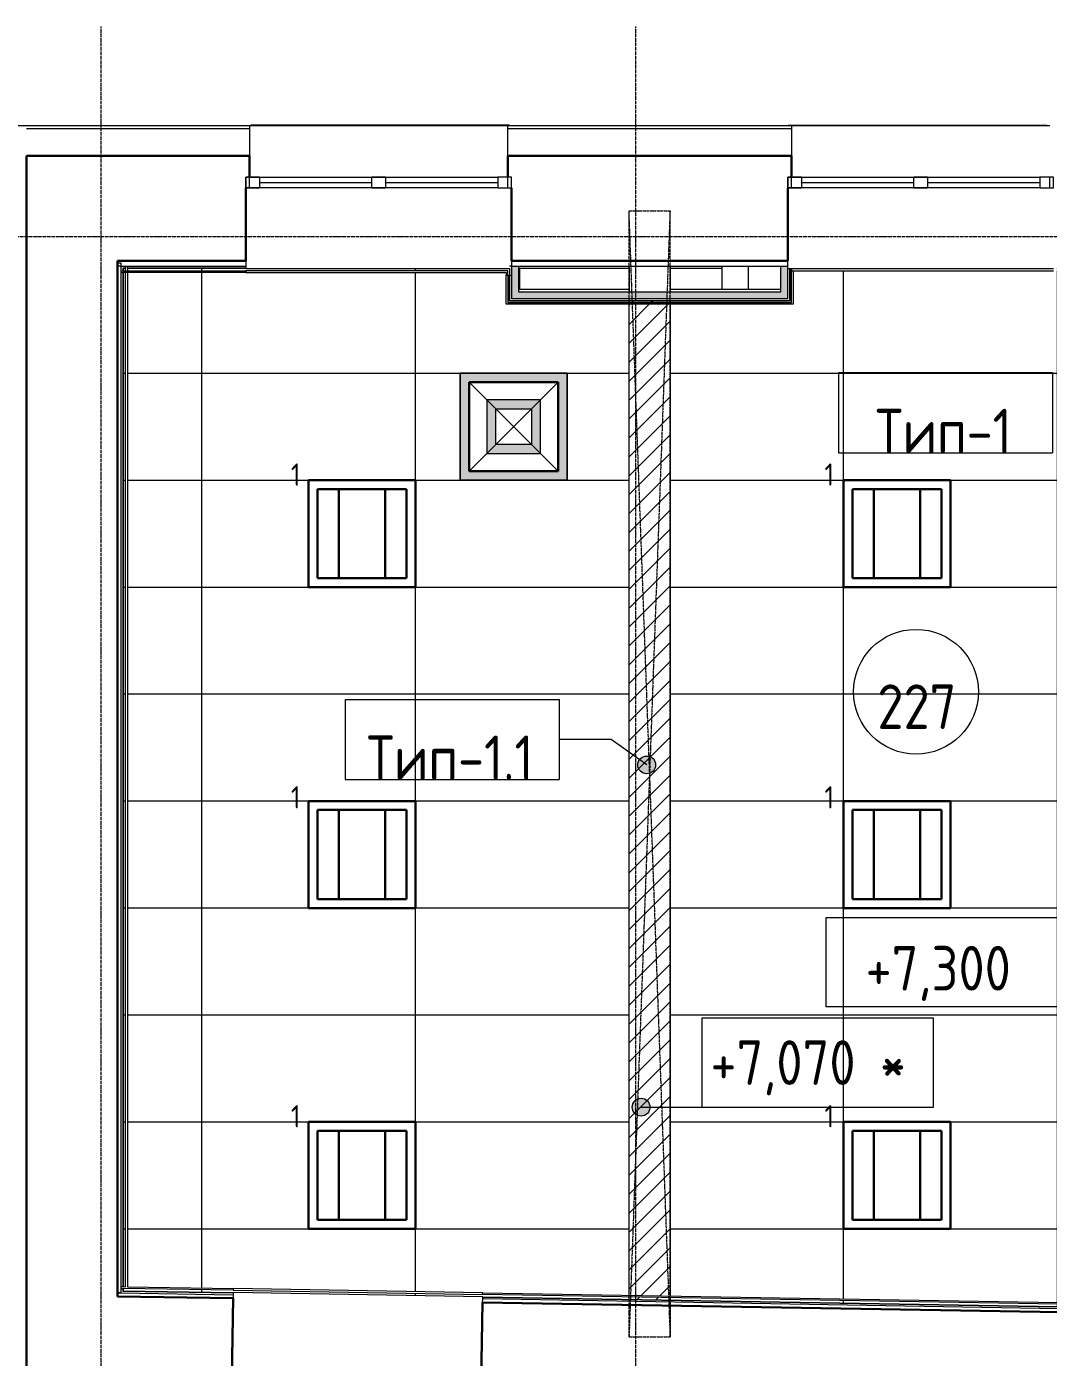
# Model space of a CAD drawing. Header units: millimetres. Extents: x -10474 to 67905, y -3824 to 44223.
# Drawn here: x 45432 to 51162, y 36758 to 44223 of the extents above; entities that cross this region are included whole.
import ezdxf

# ---------------------------------------------------------------- set-up
doc = ezdxf.new("R2010")
doc.units = ezdxf.units.MM
for name, pattern in [('ADSK_Линия сетки', [25, 20, -2.5, 0, -2.5]), ('ADSK_Штрих_ш3 п1_5', [4.5, 3, -1.5]), ('ADSK_Штрихпунктирная 2 точки_ш15 п1_5 п1_5 п1_5', [19.5, 15, -1.5, 0, -1.5, 0, -1.5])]:
    doc.linetypes.add(name, pattern=pattern)
for name, color, linetype, lineweight in [('_ Окна', 7, 'Continuous', 9), ('Аннотация', 7, 'Continuous', 20), ('Каркас', 7, 'Continuous', 18), ('Марки', 7, 'Continuous', 20), ('Марки помещений', 7, 'Continuous', 20), ('Окна', 7, 'Continuous', 9), ('Оси', 7, 'Continuous', 9), ('Отметки', 7, 'Continuous', 9), ('Перекрытие', 7, 'Continuous', 18), ('Потолки', 7, 'Continuous', 9), ('Потолки штриховка', 7, 'Continuous', 9), ('Стены внутренние', 7, 'Continuous', 18), ('Стены наружные', 7, 'Continuous', 18), ('Стены несущие', 7, 'Continuous', 30), ('Стены отделка', 7, 'Continuous', 30), ('Стены штриховка', 7, 'Continuous', 9), ('Узлы', 7, 'Continuous', 18)]:
    doc.layers.add(name, color=color, linetype=linetype, lineweight=lineweight)
doc.layers.add('Линии', color=7, linetype='Continuous', lineweight=9, true_color=0x00a600)
doc.styles.add('GOST Common_1', font='GOST_Common.ttf', dxfattribs={"width": 0.9, "height": 250})
doc.styles.add('GOST Common_2', font='GOST_Common.ttf', dxfattribs={"width": 0.9, "height": 250})
doc.styles.add('GOST Common_4', font='GOST_Common.ttf', dxfattribs={"width": 0.9, "height": 125})
doc.styles.add('GOST Common_B', font='', dxfattribs={"width": 0.9, "height": 250})
doc.styles.get('GOST Common_B').set_extended_font_data('GOST Common', bold=True)

# ---------------------------------------------------------------- blocks, each defined once
blk = doc.blocks.new('окна_rehau_двупольное_2_фрамуги - 1490х2400 и 2410 _нов_ ок8-2138714-План потолков 2-го этажа')
at = {"layer": '_ Окна', "lineweight": 18}
for p, q in [((-745, 115), (-745, 175)), ((-745, 175), (-669, 175)), ((-669, 175), (-669, 115)), ((-38, 115), (-38, 175)), ((-38, 175), (38, 175)), ((38, 175), (38, 115)), ((669, 175), (669, 115)), ((745, 175), (669, 175)), ((745, 115), (745, 175)), ((-669, 115), (-745, 115)), ((38, 115), (-38, 115)), ((669, 115), (745, 115))]:
    blk.add_line(p, q, dxfattribs=at)
at = {"layer": '_ Окна'}
for p, q in [((-725, 115), (-725, 175)), ((725, 115), (725, 175)), ((-669, 145), (-38, 145)), ((38, 145), (669, 145))]:
    blk.add_line(p, q, dxfattribs=at)
at = {"layer": 'Окна'}
for p, q in [((-745, 175), (-745, 115)), ((-669, 175), (-745, 175)), ((-669, 175), (-38, 175)), ((38, 175), (-38, 175)), ((38, 175), (669, 175)), ((745, 175), (669, 175)), ((745, 115), (745, 175)), ((-745, 115), (-669, 115)), ((-38, 115), (-669, 115)), ((-38, 115), (38, 115)), ((669, 115), (38, 115)), ((669, 115), (745, 115))]:
    blk.add_line(p, q, dxfattribs=at)
blk = doc.blocks.new('ADSK_Марка_Помещение_ОдноЗначение - Номер-159740-План потолков 2-го этажа')
at = {"layer": 'Марки помещений'}
blk.add_circle((0, 0), 3.5, dxfattribs=at)
blk = doc.blocks.new('Высотные отметки - Рамка-12095-План потолков 2-го этажа')
at = {"layer": 'Аннотация'}
for p, q in [((-6.5, 0), (-6.5, 5)), ((-6.5, 5), (6.5, 5)), ((6.5, 5), (6.5, 0)), ((6.5, 0), (-6.5, 0))]:
    blk.add_line(p, q, dxfattribs=at)
blk = doc.blocks.new('ADSK_Марка_Потолок - ADSK_Марка и Смещение от уровня-155896-План потолков 2-го этажа')
at = {"layer": 'Марки'}
for p, q in [((-6, 4.5), (-6, 0)), ((-6, 4.5), (6, 4.5)), ((6, 4.5), (6, 0)), ((-6, 0), (6, 0))]:
    blk.add_line(p, q, dxfattribs=at)

msp = doc.modelspace()

# ---------------------------------------------------------------- hatches: boundary and pattern name
at = {"layer": 'Марки'}
h = msp.add_hatch(color=256, dxfattribs=at)
edge = h.paths.add_edge_path()
edge.add_arc((48909.727, 40081.455), 50, 0, 360)
at = {"layer": 'Отметки'}
h = msp.add_hatch(color=256, dxfattribs=at)
edge = h.paths.add_edge_path()
edge.add_arc((48878.109, 38161.802), 50, 0, 360)
at = {"layer": 'Потолки штриховка', "lineweight": 18}
h = msp.add_hatch(dxfattribs=at)
h.set_pattern_fill('FP_24', color=256, style=0, pattern_type=2)
h.set_pattern_definition([(0, (51213.2, 39878.8), (0, -600), []), (270, (51213.2, 39878.8), (-1200, -7e-14), [])])
h.paths.add_polyline_path([(54846.46, 36969.766), (54845.779, 36975.913), (54840.567, 36975.821), (54840.567, 36969.866)])
h.paths.add_polyline_path([(54828.567, 36982.071), (54828.567, 39182.228), (54815.567, 40789.604), (54815.567, 36995.292), (52130.844, 37040.7), (52130.844, 37027.698), (54824.931, 36982.132)])
h.paths.add_polyline_path([(54805.567, 37005.463), (54805.452, 42040.19), (54800.314, 42665.549), (54181.355, 42665.549), (54181.355, 42853.805), (52130.844, 42853.805), (52130.844, 37050.701), (54794.963, 37005.642)])
h.paths.add_polyline_path([(51900.844, 37031.588), (51900.844, 37044.59), (49040.457, 37092.968), (49040.457, 37079.966), (51897.815, 37031.639)])
h.paths.add_polyline_path([(51900.844, 37054.591), (51900.844, 42853.805), (49731.355, 42853.805), (49731.355, 42665.549), (49040.457, 42665.549), (49040.457, 37102.969), (51888.835, 37054.794)])
h.paths.add_polyline_path([(48810.457, 37083.856), (48810.457, 37096.858), (45973.854, 37144.834), (45973.854, 37131.832), (48809.047, 37083.88)])
h.paths.add_polyline_path([(48810.457, 37106.859), (48810.457, 42665.549), (48121.357, 42665.549), (48121.357, 42843.805), (45996.854, 42843.805), (45996.854, 37154.447), (48806.346, 37106.929)])
h.paths.add_polyline_path([(45971.854, 37129.866), (45973.854, 37131.832), (45971.854, 37131.832), (45971.854, 37130.035)])
h.paths.add_polyline_path([(45986.854, 37154.616), (45986.854, 42843.805), (45973.854, 42843.805), (45973.854, 37154.836), (45975.51, 37154.808)])
h.paths.add_polyline_path([(54840.567, 37564.313), (54841.652, 37564.322), (54840.567, 37564.322)])
h.paths.add_polyline_path([(54191.355, 42675.549), (54800.314, 42675.549), (54800.249, 42683.549), (54201.355, 42683.549), (54201.355, 42685.549), (54199.355, 42685.549), (54199.355, 42866.805), (52130.844, 42866.805), (52130.844, 42863.805), (54191.355, 42863.805), (54191.355, 42683.549)])
h.paths.add_polyline_path([(48131.357, 42675.549), (48810.457, 42675.549), (48810.457, 42683.549), (48141.357, 42683.549), (48141.357, 42685.549), (48139.357, 42685.551), (48139.357, 42866.805), (45996.854, 42866.036), (45996.854, 42853.805), (48131.357, 42853.805), (48131.357, 42683.549)])
h.paths.add_polyline_path([(49709.111, 42675.549), (49721.355, 42675.549), (49721.355, 42863.805), (51900.844, 42863.805), (51900.844, 42866.805), (49713.355, 42866.805), (49713.355, 42685.549), (49711.355, 42685.549), (49711.355, 42683.549), (49040.457, 42683.549), (49040.457, 42675.549), (49701.355, 42675.549)])
h.paths.add_polyline_path([(45973.854, 42853.805), (45986.854, 42853.805), (45986.854, 42866.805), (45973.854, 42866.805)])
h.paths.add_polyline_path([(45971.854, 42866.805), (45972.713, 42867.946), (45971.854, 42868.014)])
at = {"layer": 'Потолки штриховка', "lineweight": 18, "true_color": 0x787878}
h = msp.add_hatch(dxfattribs=at)
h.set_pattern_fill('FP_52', color=8, style=0, pattern_type=2)
h.set_pattern_definition([(45, (0, 0), (-53.03301, 53.03301), [])])
h.paths.add_polyline_path([(49040.457, 37079.966), (49040.457, 37092.968), (48810.457, 37095.735), (48810.457, 37083.856), (48814.895, 37083.781)])
h.paths.add_polyline_path([(49040.457, 37102.969), (49040.457, 42665.549), (48810.457, 42665.549), (48810.457, 37106.859), (48814.895, 37106.784)])
h.paths.add_polyline_path([(49040.457, 42675.549), (49040.457, 42683.549), (48810.457, 42683.549), (48810.457, 42675.549), (48814.895, 42675.549)])
at = {"layer": 'Стены внутренние'}
for points in [[(48191.357, 42735.549), (48191.357, 42878.805), (48151.357, 42878.786), (48151.357, 42735.549)], [(49701.355, 42735.549), (49701.355, 42878.805), (49661.355, 42878.805), (49661.355, 42735.549)], [(49701.355, 42695.549), (49701.355, 42735.549), (48151.357, 42735.549), (48151.357, 42695.549), (49537.63, 42695.549)]]:
    msp.add_hatch(color=256, dxfattribs=at).paths.add_polyline_path(points)
at = {"layer": 'Узлы', "true_color": 0x939393}
h = msp.add_hatch(color=252, dxfattribs=at)
h.paths.add_polyline_path([(48413.361, 41678.805), (48463.361, 41678.805), (48463.361, 42278.805), (47863.361, 42278.805), (47863.361, 41678.805), (48270.52, 41678.805)])
h.paths.add_polyline_path([(48092.161, 41728.805), (47913.361, 41728.805), (47913.361, 42228.805), (48413.361, 42228.805), (48413.361, 41728.805), (48264.66, 41728.805)])
h.paths.add_polyline_path([(48092.161, 41828.805), (48313.361, 41828.805), (48313.361, 42128.805), (48013.361, 42128.805), (48013.361, 41828.805), (48063.361, 41828.805)])
h.paths.add_polyline_path([(48063.361, 41878.805), (48063.361, 42078.805), (48263.361, 42078.805), (48263.361, 41878.805), (48092.161, 41878.805)])

# ---------------------------------------------------------------- linework, layer by layer
at = {"layer": 'Каркас', "color": 8, "linetype": 'ADSK_Штрих_ш3 п1_5', "lineweight": 9, "true_color": 0x808080}
for p, q in [((48810.457, 42878.805), (48810.457, 42735.549)), ((49040.457, 42878.805), (49040.457, 42735.549)), ((48191.357, 42749.794), (48810.457, 42749.794)), ((49040.457, 42749.794), (49661.355, 42749.794))]:
    msp.add_line(p, q, dxfattribs=at)
at = {"layer": 'Линии', "color": 7, "linetype": 'ADSK_Штрихпунктирная 2 точки_ш15 п1_5 п1_5 п1_5'}
for p, q in [((48810.457, 36872.606), (48810.457, 43188.805)), ((48810.457, 43188.805), (49040.457, 43188.805)), ((49040.457, 43188.805), (48810.457, 36872.606)), ((49042.567, 36872.606), (48810.457, 43188.805)), ((49040.457, 36872.606), (49040.457, 43188.805)), ((49040.457, 37068.888), (49040.457, 36872.606)), ((48810.457, 36887.606), (48810.457, 36872.606)), ((48810.457, 36872.606), (49042.567, 36872.606))]:
    msp.add_line(p, q, dxfattribs=at)
at = {"layer": 'Линии', "color": 7, "lineweight": 18}
for p, q in [((47863.361, 42278.805), (48463.361, 42278.805)), ((47863.361, 41678.805), (47863.361, 42278.805)), ((48463.361, 42278.805), (48463.361, 41678.805)), ((47913.361, 42228.805), (48413.361, 41728.805)), ((48413.361, 42228.805), (47913.361, 41728.805)), ((48463.361, 41678.805), (47863.361, 41678.805))]:
    msp.add_line(p, q, dxfattribs=at)
at = {"layer": 'Линии', "color": 7}
for p, q in [((48463.361, 42278.805), (47863.361, 42278.805)), ((47863.361, 42278.805), (47863.361, 41678.805)), ((48463.361, 41678.805), (48463.361, 42278.805)), ((47913.361, 41728.805), (47913.361, 42228.805)), ((47913.361, 42228.805), (48413.361, 42228.805)), ((48413.361, 42228.805), (48413.361, 41728.805)), ((48013.361, 42128.805), (48013.361, 41828.805)), ((48313.361, 42128.805), (48013.361, 42128.805)), ((48313.361, 41828.805), (48313.361, 42128.805)), ((48063.361, 42078.805), (48263.361, 42078.805)), ((48063.361, 41878.805), (48063.361, 42078.805)), ((48263.361, 42078.805), (48263.361, 41878.805)), ((48263.361, 41878.805), (48063.361, 41878.805)), ((48013.361, 41828.805), (48313.361, 41828.805)), ((47863.361, 41678.805), (48463.361, 41678.805)), ((48413.361, 41728.805), (47913.361, 41728.805))]:
    msp.add_line(p, q, dxfattribs=at)
at = {"layer": 'Линии', "color": 5, "lineweight": 30, "true_color": 0x0000ff}
for p, q in [((48413.361, 42228.805), (47913.361, 42228.805)), ((47913.361, 42228.805), (47913.361, 41728.805)), ((48413.361, 41728.805), (48413.361, 42228.805)), ((47013.207, 41678.805), (47613.207, 41678.805)), ((47013.207, 41078.805), (47013.207, 41678.805)), ((47613.207, 41678.805), (47613.207, 41078.805)), ((47913.361, 41728.805), (48413.361, 41728.805)), ((50013.207, 41678.805), (50613.207, 41678.805)), ((50013.207, 41078.805), (50013.207, 41678.805)), ((50613.207, 41678.805), (50613.207, 41078.805)), ((47563.207, 41628.805), (47063.207, 41628.805)), ((47063.207, 41628.805), (47063.207, 41128.805)), ((47183.207, 41628.805), (47183.207, 41128.805)), ((47443.207, 41628.805), (47443.207, 41128.805)), ((47563.207, 41128.805), (47563.207, 41628.805)), ((50563.207, 41628.805), (50063.207, 41628.805)), ((50063.207, 41628.805), (50063.207, 41128.805)), ((50183.207, 41628.805), (50183.207, 41128.805)), ((50443.207, 41628.805), (50443.207, 41128.805)), ((50563.207, 41128.805), (50563.207, 41628.805)), ((47613.207, 41078.805), (47013.207, 41078.805)), ((47063.207, 41128.805), (47563.207, 41128.805)), ((50613.207, 41078.805), (50013.207, 41078.805)), ((50063.207, 41128.805), (50563.207, 41128.805)), ((50013.207, 39878.805), (50613.207, 39878.805)), ((50013.207, 39278.805), (50013.207, 39878.805)), ((50613.207, 39878.805), (50613.207, 39278.805)), ((50563.207, 39828.805), (50063.207, 39828.805)), ((50063.207, 39828.805), (50063.207, 39328.805)), ((50183.207, 39828.805), (50183.207, 39328.805)), ((50443.207, 39828.805), (50443.207, 39328.805)), ((50563.207, 39328.805), (50563.207, 39828.805)), ((50613.207, 39278.805), (50013.207, 39278.805)), ((50063.207, 39328.805), (50563.207, 39328.805)), ((47013.207, 38078.805), (47613.207, 38078.805)), ((47013.207, 37478.805), (47013.207, 38078.805)), ((47613.207, 38078.805), (47613.207, 37478.805)), ((50013.207, 38078.805), (50613.207, 38078.805)), ((50013.207, 37478.805), (50013.207, 38078.805)), ((50613.207, 38078.805), (50613.207, 37478.805)), ((47563.207, 38028.805), (47063.207, 38028.805)), ((47063.207, 38028.805), (47063.207, 37528.805)), ((47183.207, 38028.805), (47183.207, 37528.805)), ((47443.207, 38028.805), (47443.207, 37528.805)), ((47563.207, 37528.805), (47563.207, 38028.805)), ((50563.207, 38028.805), (50063.207, 38028.805)), ((50063.207, 38028.805), (50063.207, 37528.805)), ((50183.207, 38028.805), (50183.207, 37528.805)), ((50443.207, 38028.805), (50443.207, 37528.805)), ((50563.207, 37528.805), (50563.207, 38028.805)), ((47613.207, 37478.805), (47013.207, 37478.805)), ((47063.207, 37528.805), (47563.207, 37528.805)), ((50613.207, 37478.805), (50013.207, 37478.805)), ((50063.207, 37528.805), (50563.207, 37528.805))]:
    msp.add_line(p, q, dxfattribs=at)
at = {"layer": 'Линии', "color": 1, "lineweight": 30, "true_color": 0xff0000}
for p, q in [((47013.207, 39878.805), (47613.207, 39878.805)), ((47013.207, 39278.805), (47013.207, 39878.805)), ((47613.207, 39878.805), (47613.207, 39278.805)), ((47563.207, 39828.805), (47063.207, 39828.805)), ((47063.207, 39828.805), (47063.207, 39328.805)), ((47183.207, 39828.805), (47183.207, 39328.805)), ((47443.207, 39828.805), (47443.207, 39328.805)), ((47563.207, 39328.805), (47563.207, 39828.805)), ((47613.207, 39278.805), (47013.207, 39278.805)), ((47063.207, 39328.805), (47563.207, 39328.805))]:
    msp.add_line(p, q, dxfattribs=at)
at = {"layer": 'Марки'}
for p, q in [((48711.132, 40224.304), (48418.466, 40224.304)), ((48909.727, 40081.455), (48711.132, 40224.304))]:
    msp.add_line(p, q, dxfattribs=at)
msp.add_circle((48909.727, 40081.455), 50, dxfattribs=at)
at = {"layer": 'Оси', "linetype": 'ADSK_Линия сетки'}
for p, q in [((45849.565, -3024.361), (45849.565, 44222.998)), ((48849.565, -3024.361), (48849.565, 44222.998)), ((-9674.401, 43045), (56004.853, 43045))]:
    msp.add_line(p, q, dxfattribs=at)
at = {"layer": 'Отметки', "lineweight": 20}
for p, q in [((48878.109, 38161.802), (49566.925, 38161.802)), ((49566.925, 38161.802), (49868.047, 38161.802))]:
    msp.add_line(p, q, dxfattribs=at)
at = {"layer": 'Отметки'}
msp.add_circle((48878.109, 38161.802), 50, dxfattribs=at)
at = {"layer": 'Перекрытие'}
msp.add_line((49480.457, 42749.794), (49480.457, 42878.805), dxfattribs=at)
at = {"layer": 'Потолки'}
for p, q in [((48810.457, 42675.549), (48810.457, 42683.549)), ((48810.457, 37106.859), (48810.457, 42665.549)), ((49040.457, 42683.549), (49040.457, 42675.549)), ((49040.457, 42665.549), (49040.457, 37102.969)), ((48810.457, 37083.856), (48810.457, 37096.858)), ((49040.457, 37092.968), (49040.457, 37079.966))]:
    msp.add_line(p, q, dxfattribs=at)
at = {"layer": 'Стены внутренние'}
for p, q in [((48131.357, 42853.805), (46661.357, 42853.805)), ((48131.357, 42828.805), (48131.357, 42853.805)), ((48191.357, 42868.805), (48810.457, 42868.805)), ((48197.734, 42749.794), (48197.734, 42868.805)), ((49040.457, 42868.805), (49330.457, 42868.805)), ((49330.457, 42878.805), (49330.457, 42749.794)), ((51191.355, 42863.805), (49721.355, 42863.805)), ((49721.355, 42863.805), (49721.355, 42853.805)), ((49731.355, 42853.805), (51191.355, 42853.805)), ((46661.357, 42843.805), (48121.357, 42843.805)), ((48121.357, 42843.805), (48121.357, 42828.805)), ((46590.322, 37134.408), (47990.122, 37110.733)), ((47990.291, 37120.731), (46590.491, 37144.406))]:
    msp.add_line(p, q, dxfattribs=at)
at = {"layer": 'Стены наружные'}
for p, q in [((46681.357, 43668.805), (48131.357, 43668.805)), ((48138.734, 43669.805), (46688.734, 43669.805)), ((46688.734, 43668.805), (46688.734, 43669.805)), ((48138.734, 43669.805), (48138.734, 43668.805)), ((49703.58, 43669.805), (51153.581, 43669.805)), ((49703.58, 43669.805), (49703.58, 43668.805)), ((49721.355, 43668.805), (51171.355, 43668.805)), ((51153.581, 43668.805), (51153.581, 43669.805)), ((51153.581, 43669.805), (51153.581, 43668.805)), ((46661.357, 42866.805), (48139.357, 42866.805)), ((48151.357, 42878.805), (48139.357, 42878.805)), ((48139.357, 42866.805), (48139.357, 42828.805)), ((49713.355, 42866.805), (51191.355, 42866.805)), ((47989.902, 37097.734), (46590.102, 37121.41))]:
    msp.add_line(p, q, dxfattribs=at)
at = {"layer": 'Стены несущие'}
for p, q in [((45431.854, 35581.835), (45431.854, 43498.805)), ((46681.357, 43498.805), (45431.854, 43498.805)), ((46681.357, 43498.805), (46681.357, 43378.805)), ((48131.357, 43378.805), (48131.357, 43498.805)), ((48131.357, 43498.805), (49721.355, 43498.805)), ((49721.355, 43498.805), (49721.355, 43378.805)), ((46661.357, 43318.805), (46661.357, 42908.805)), ((48151.357, 42908.805), (48151.357, 43318.805)), ((49701.355, 43318.805), (49701.355, 42908.805)), ((46661.357, 42908.805), (45941.822, 42908.805)), ((45941.854, 42908.805), (45941.854, 37100.369)), ((48151.357, 42908.805), (49701.355, 42908.805)), ((46589.561, 37089.414), (45941.854, 37100.369)), ((46589.561, 37089.414), (46582.121, 36649.477)), ((47981.92, 36625.802), (47989.361, 37065.739)), ((54866.626, 36949.422), (47989.361, 37065.739))]:
    msp.add_line(p, q, dxfattribs=at)
at = {"layer": 'Стены отделка', "lineweight": 9}
for p, q in [((45261.854, 43668.805), (46681.357, 43668.805)), ((46681.357, 43668.805), (46681.357, 43498.805)), ((48131.357, 43668.805), (49721.355, 43668.805)), ((48131.357, 43498.805), (48131.357, 43668.805)), ((49721.355, 43668.805), (49721.355, 43498.805)), ((45941.822, 42878.805), (45941.822, 42908.805)), ((45961.854, 42878.805), (45941.822, 42878.805)), ((45941.854, 42898.429), (45961.854, 42898.429)), ((45961.854, 37120.034), (45961.854, 42898.429)), ((45973.854, 42866.805), (45973.854, 42853.805)), ((45986.854, 42866.805), (45973.854, 42866.805)), ((45973.854, 42853.805), (46661.357, 42853.805)), ((45986.854, 37154.616), (45986.854, 42866.805)), ((45996.854, 42866.805), (45996.854, 37154.447)), ((46661.357, 42866.805), (45996.854, 42866.805)), ((46661.357, 42908.805), (46661.357, 42866.805)), ((46661.357, 42853.805), (46661.357, 42843.805)), ((48151.357, 42908.805), (48151.357, 42908.805)), ((48151.357, 42908.805), (48151.357, 42695.549)), ((48151.357, 42878.805), (49661.355, 42878.805)), ((48191.357, 42878.805), (48191.357, 42735.549)), ((49661.355, 42735.549), (49661.355, 42878.805)), ((49661.355, 42878.805), (49701.355, 42878.805)), ((49701.355, 42695.549), (49701.355, 42908.805)), ((49701.355, 42866.805), (49713.355, 42866.805)), ((49713.355, 42866.805), (49713.355, 42685.549)), ((49721.355, 42675.549), (49721.355, 42853.805)), ((49721.355, 42853.805), (49731.355, 42853.805)), ((49731.355, 42853.805), (49731.355, 42665.549)), ((45973.854, 42843.805), (45973.854, 37154.836)), ((46661.357, 42843.805), (45973.854, 42843.805)), ((48121.357, 42665.549), (48121.357, 42828.805)), ((48121.357, 42828.805), (48131.357, 42828.805)), ((48131.357, 42828.805), (48131.357, 42675.549)), ((48139.357, 42685.549), (48139.357, 42828.805)), ((48139.357, 42828.805), (48151.357, 42828.805)), ((48191.357, 42735.549), (49661.355, 42735.549)), ((49731.355, 42665.549), (48121.357, 42665.549)), ((48131.357, 42675.549), (49721.355, 42675.549)), ((49711.355, 42683.549), (48141.357, 42683.549)), ((49701.355, 42695.549), (48151.357, 42695.549)), ((45961.854, 37120.372), (45941.854, 37120.372)), ((45941.854, 37100.369), (45942.192, 37120.366)), ((45942.192, 37120.366), (45961.854, 37120.034)), ((45973.854, 37154.836), (45986.854, 37154.616)), ((45973.854, 37144.834), (45973.854, 37131.832)), ((46590.322, 37134.408), (45973.854, 37144.834)), ((45973.854, 37131.832), (46590.102, 37121.41)), ((45996.854, 37154.447), (46590.491, 37144.406)), ((46588.9, 37109.428), (46589.899, 37109.411)), ((46589.899, 37109.411), (46589.561, 37089.414)), ((46590.102, 37121.41), (46589.899, 37109.411)), ((46590.491, 37144.406), (46590.322, 37134.408)), ((47990.122, 37110.733), (47990.291, 37120.731)), ((54815.567, 36995.292), (47990.122, 37110.733)), ((47990.291, 37120.731), (54815.567, 37005.294)), ((47989.361, 37065.739), (47989.699, 37085.736)), ((47989.699, 37085.736), (47989.902, 37097.734)), ((47989.902, 37097.734), (54840.567, 36981.868))]:
    msp.add_line(p, q, dxfattribs=at)
at = {"layer": 'Стены штриховка'}
for p, q in [((46681.357, 43648.805), (45431.854, 43648.805)), ((49721.355, 43648.805), (48131.357, 43648.805)), ((45961.854, 42878.805), (46661.357, 42878.805)), ((45961.854, 42853.805), (45973.854, 42853.805)), ((45971.854, 42868.805), (45971.854, 42853.805)), ((45986.854, 42868.805), (45971.854, 42868.805)), ((45986.854, 42878.805), (45986.854, 42866.805)), ((45996.854, 42878.805), (45996.854, 42866.805)), ((46661.357, 42868.805), (45996.854, 42868.805)), ((49711.355, 42866.805), (49711.355, 42683.549)), ((45961.854, 42843.805), (45973.854, 42843.805)), ((45971.854, 42843.805), (45971.854, 37154.869)), ((48141.357, 42683.549), (48141.357, 42828.805)), ((49713.355, 42685.549), (48139.357, 42685.549)), ((48139.357, 42683.549), (48139.357, 42685.549)), ((48141.357, 42683.549), (48139.357, 42683.549)), ((49713.355, 42683.549), (49711.355, 42683.549)), ((49713.355, 42685.549), (49713.355, 42683.549)), ((45961.854, 37155.039), (45973.854, 37154.836)), ((45961.854, 37145.037), (45973.854, 37144.834)), ((45961.854, 37120.034), (46588.9, 37109.428)), ((45971.854, 37144.868), (45971.854, 37129.866)), ((45971.854, 37129.866), (46590.069, 37119.41)), ((47989.699, 37085.736), (47989.699, 37085.736)), ((54840.567, 36969.866), (47989.699, 37085.736)), ((47989.868, 37095.735), (54840.567, 36979.867))]:
    msp.add_line(p, q, dxfattribs=at)

# ---------------------------------------------------------------- block references
at = {"layer": 'Марки', "xscale": 99.99999999999993, "yscale": 99.99999999999993, "zscale": 99.99999999999993}
for p in [(50585.856, 41832.126), (47818.466, 39999.304)]:
    msp.add_blockref('ADSK_Марка_Потолок - ADSK_Марка и Смещение от уровня-155896-План потолков 2-го этажа', p, dxfattribs=at)
at = {"layer": 'Марки помещений', "xscale": 99.99999999999993, "yscale": 99.99999999999993, "zscale": 99.99999999999993}
msp.add_blockref('ADSK_Марка_Помещение_ОдноЗначение - Номер-159740-План потолков 2-го этажа', (50420.01, 40491.766), dxfattribs=at)
at = {"layer": 'Окна'}
for p in [(47406.357, 43203.805), (50446.355, 43203.805)]:
    msp.add_blockref('окна_rehau_двупольное_2_фрамуги - 1490х2400 и 2410 _нов_ ок8-2138714-План потолков 2-го этажа', p, dxfattribs=at)
at = {"layer": 'Отметки', "lineweight": 20, "xscale": 99.99999999999993, "yscale": 99.99999999999993, "zscale": 99.99999999999993}
msp.add_blockref('Высотные отметки - Рамка-12095-План потолков 2-го этажа', (50566.097, 38725.344), dxfattribs=at)
at = {"layer": 'Отметки', "lineweight": 20, "extrusion": (0, 0, -1), "xscale": 99.99999999999993, "yscale": 99.99999999999993, "zscale": 99.99999999999993}
msp.add_blockref('Высотные отметки - Рамка-12095-План потолков 2-го этажа', (-49868.047, 38161.802), dxfattribs=at)

# ---------------------------------------------------------------- texts
at = {"layer": 'Аннотация', "lineweight": 9, "char_height": 125, "width": 175.5, "attachment_point": 5, "line_spacing_factor": 1.022766, "style": 'GOST Common_4'}
for insert in [(46941.101, 41710.051), (49933.632, 41710.051), (46941.101, 39899.662), (49933.632, 39899.662), (46941.101, 38110.642), (49933.632, 38110.642)]:
    msp.add_mtext('\\pt180,360,540,720,900,1080,1260,1440,1620,1800,1980,2160,2340,2520,2700,2880,3060,3240,3420,3600,3780,3960,4140,4320,4500,4680,4860,5040,5220,5400,5580,5760;1 ', dxfattribs=dict(at, insert=insert))
at = {"layer": 'Марки', "lineweight": 9, "char_height": 250, "attachment_point": 5, "line_spacing_factor": 1.022766, "style": 'GOST Common_B'}
for s, insert, width in [('\\pt1143,2286,3429,4572,5715,6858,8001,9144,10287,11430,12573,13716,14859,16002,17145,18288,19431,20574,21717,22860,24003,25146,26289,27432,28575,29718,30861,32004,33147,34290,35433,36576;Тип-1', (50575.225, 41954.282), 792), ('\\pt1143,2286,3429,4572,5715,6858,8001,9144,10287,11430,12573,13716,14859,16002,17145,18288,19431,20574,21717,22860,24003,25146,26289,27432,28575,29718,30861,32004,33147,34290,35433,36576;Тип-1.1', (47807.835, 40121.46), 982.8)]:
    msp.add_mtext(s, dxfattribs=dict(at, insert=insert, width=width))
at = {"layer": 'Марки помещений', "lineweight": 9, "insert": (50424.953, 40408.184), "char_height": 250, "width": 488.7, "attachment_point": 5, "line_spacing_factor": 1.022766, "style": 'GOST Common_1'}
msp.add_mtext('\\pt450,900,1350,1800,2250,2700,3150,3600,4050,4500,4950,5400,5850,6300,6750,7200,7650,8100,8550,9000,9450,9900,10350,10800,11250,11700,12150,12600,13050,13500,13950,14400;227', dxfattribs=at)
at = {"layer": 'Отметки', "lineweight": 20, "char_height": 250, "attachment_point": 1, "line_spacing_factor": 1.022761, "style": 'GOST Common_2'}
for s, insert, width in [('+7,300', (50137.421, 39065.853), 1028.82257), ('+7,070 *', (49267.256, 38536.626), 1306.39347)]:
    msp.add_mtext(s, dxfattribs=dict(at, insert=insert, width=width))

doc.saveas('drawing.dxf')
